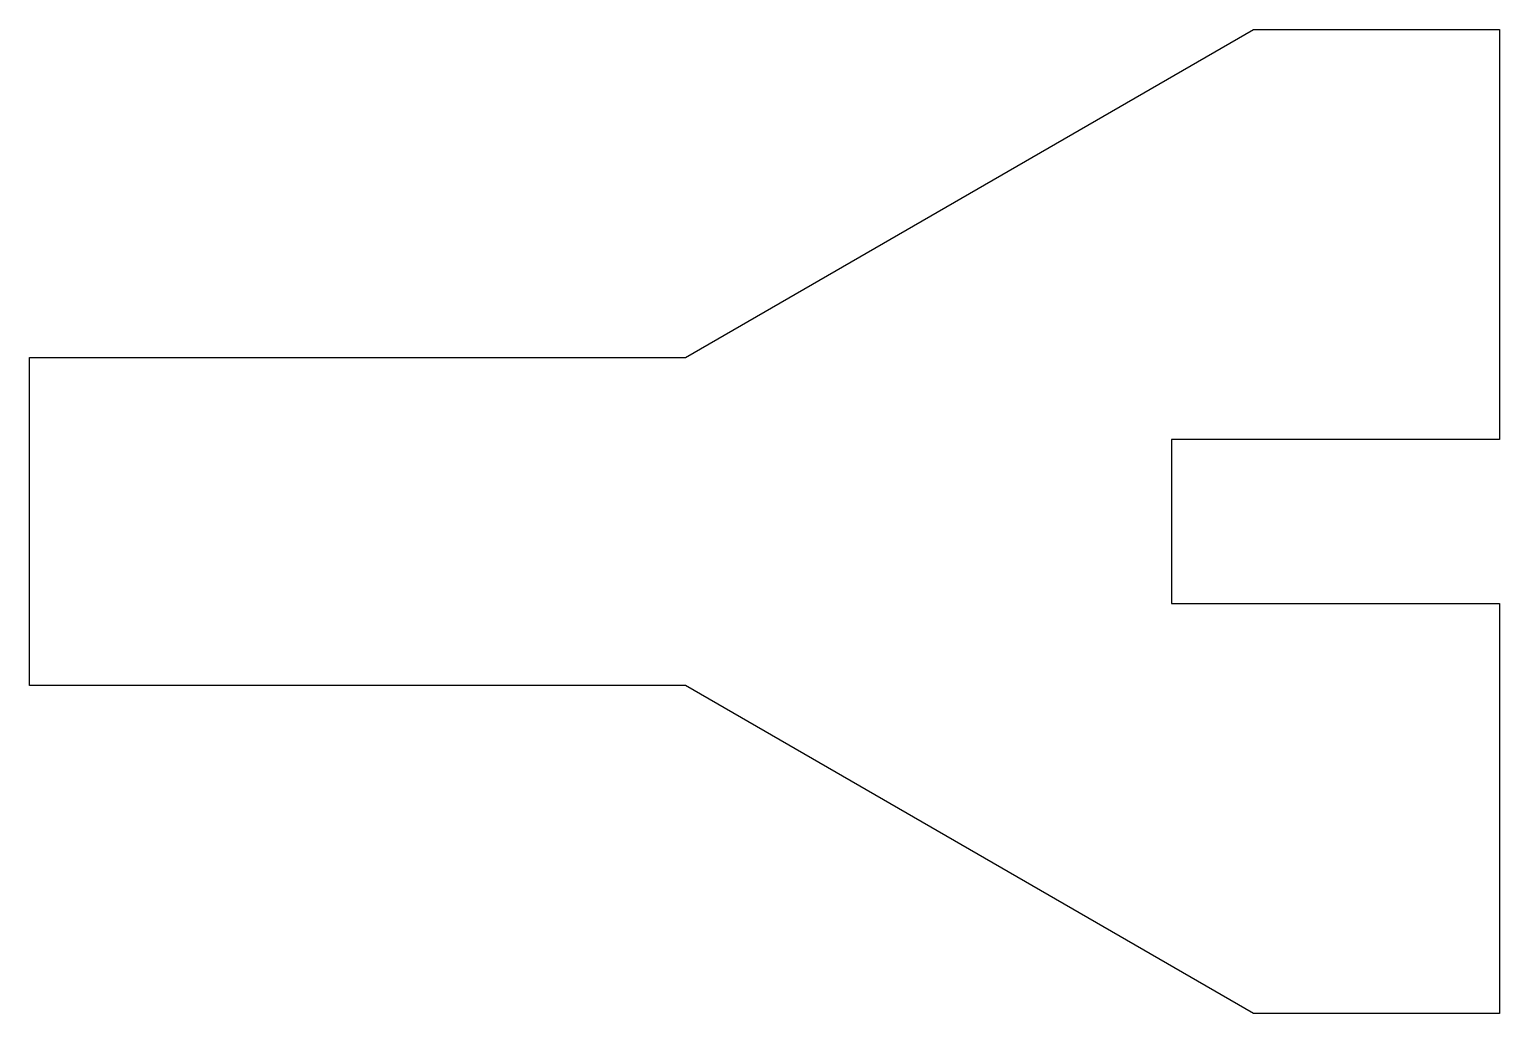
# Model space of a CAD drawing. Header units: metres. Extents: x 1.5 to 5.98, y 0.75 to 3.75.
import ezdxf

# ---------------------------------------------------------------- set-up
doc = ezdxf.new("R2010")
doc.units = ezdxf.units.M

msp = doc.modelspace()

# ---------------------------------------------------------------- linework, layer by layer
for p, q in [((3.5, 2.75), (5.2321, 3.75)), ((5.2321, 3.75), (5.9821, 3.75)), ((5.9821, 3.75), (5.9821, 2.5)), ((1.5, 1.75), (1.5, 2.75)), ((1.5, 2.75), (3.5, 2.75)), ((5.9821, 2.5), (4.9821, 2.5)), ((4.9821, 2.5), (4.9821, 2)), ((4.9821, 2), (5.9821, 2)), ((5.9821, 2), (5.9821, 0.75)), ((3.5, 1.75), (1.5, 1.75)), ((1.5, 1.75), (1.5, 1.75)), ((5.2321, 0.75), (3.5, 1.75)), ((5.9821, 0.75), (5.2321, 0.75))]:
    msp.add_line(p, q)

doc.saveas('drawing.dxf')
